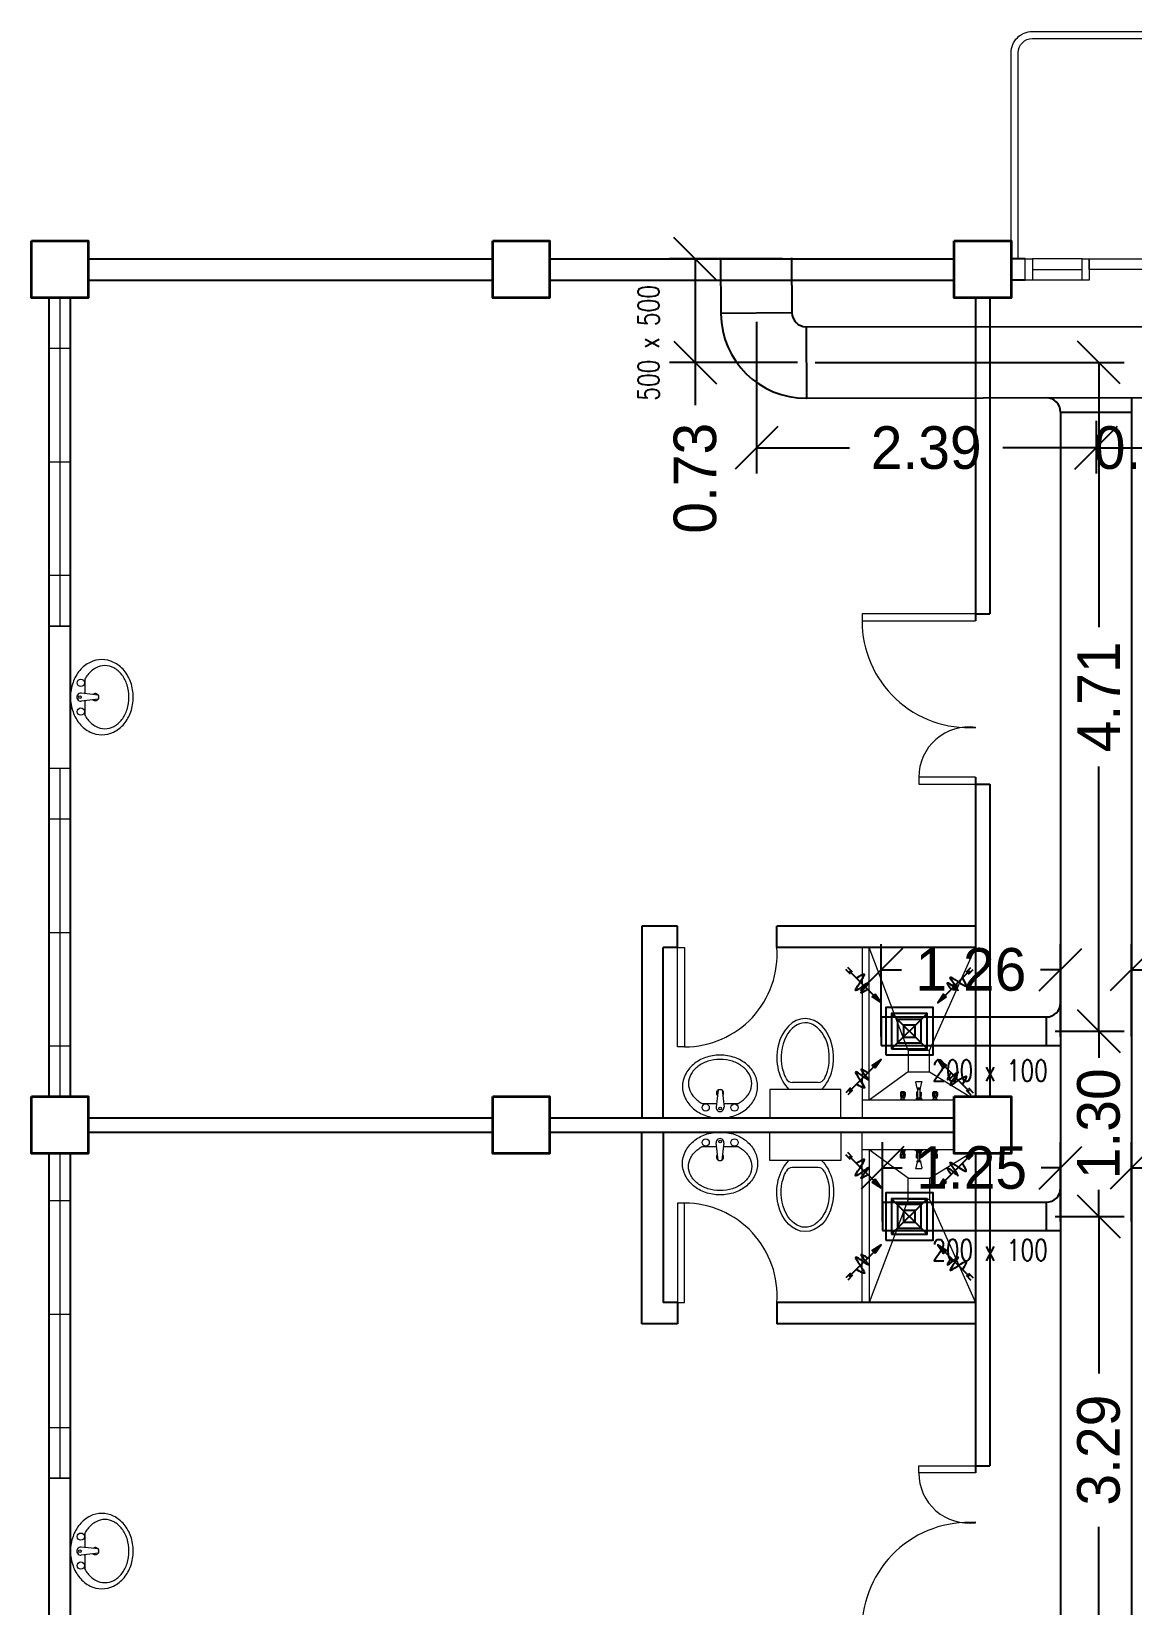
# Model space of a CAD drawing. Header units: inches. Extents: x 57 to 217, y -85 to 29.
# Drawn here: x 138.2 to 145.95, y -53.31 to -42.23 of the extents above; entities that cross this region are included whole.
import ezdxf

# ---------------------------------------------------------------- set-up
doc = ezdxf.new("R2010")
doc.units = ezdxf.units.IN
doc.header["$MEASUREMENT"] = 0
for name, color, linetype in [('AIR', 7, 'Continuous'), ('AIR-00', 8, 'Continuous'), ('AIR-03', 30, 'Continuous'), ('dimen', 7, 'Continuous'), ('ducting label', 7, 'Continuous'), ('exhaust', 7, 'Continuous')]:
    doc.layers.add(name, color=color, linetype=linetype)
doc.styles.add('Arch-Dim', font='simplex.shx', dxfattribs={"width": 0.75})
doc.dimstyles.new('Copy of dimension', dxfattribs={"dimtxt": 0.3, "dimasz": 0.3, "dimexe": 0.18, "dimexo": 0.0625, "dimgap": 0.09, "dimtad": 0, "dimzin": 0, "dimdsep": 46, "dimtxsty": 'Standard', "dimblk": 'OBLIQUE', "dimcen": 0.09, "dimclrd": 256, "dimclre": 256, "dimclrt": 256, "dimadec": 0, "dimazin": 0, "dimtfac": 1, "dimtofl": 0, "dimtmove": 0, "dimatfit": 3, "dimldrblk": 'OBLIQUE', "dimfxl": 1, "dimtolj": 1, "dimtzin": 0, "dimarcsym": 0})

# ---------------------------------------------------------------- blocks, each defined once
blk = doc.blocks.new('GRILL-C-IN')
at = {"layer": 'AIR-00', "ltscale": 3}
for p, q in [((-0.601, 0.623), (-0.651, 0.674)), ((0.601, 0.623), (0.651, 0.674)), ((-0.623, 0.601), (-0.674, 0.651)), ((-0.637, 0.637), (-0.3, 0.3)), ((0.637, 0.637), (0.3, 0.3)), ((0.623, 0.601), (0.674, 0.651)), ((-0.637, -0.637), (-0.3, -0.3)), ((0.637, -0.637), (0.3, -0.3)), ((-0.623, -0.601), (-0.674, -0.651)), ((-0.601, -0.623), (-0.651, -0.674)), ((0.601, -0.623), (0.651, -0.674)), ((0.623, -0.601), (0.674, -0.651))]:
    blk.add_line(p, q, dxfattribs=at)
at = {"layer": 'AIR-00', "color": 50}
for p, q in [((-0.188, 0.187), (0.187, -0.188)), ((0.187, 0.187), (-0.188, -0.188))]:
    blk.add_line(p, q, dxfattribs=at)
at = {"layer": 'AIR-00', "ltscale": 3}
for points in [[(-0.362, 0.393), (-0.393, 0.362), (-0.3, 0.3)], [(0.393, 0.362), (0.362, 0.393), (0.3, 0.3)], [(-0.362, -0.393), (-0.393, -0.362), (-0.3, -0.3)], [(0.393, -0.362), (0.362, -0.393), (0.3, -0.3)]]:
    blk.add_lwpolyline(points, close=True, dxfattribs=at)
at = {"layer": 'AIR-00', "color": 50}
for points in [[(-0.188, -0.188), (0.187, -0.188), (0.187, 0.187), (-0.188, 0.187)], [(-0.125, -0.125), (0.125, -0.125), (0.125, 0.125), (-0.125, 0.125)], [(-0.062, -0.062), (0.062, -0.062), (0.062, 0.062), (-0.062, 0.062)]]:
    blk.add_lwpolyline(points, close=True, dxfattribs=at)
at = {"layer": 'AIR-00', "ltscale": 3}
for points in [[(-0.441, 0.441), (-0.512, 0.404), (-0.432, 0.514), (-0.568, 0.43), (-0.477, 0.6), (-0.561, 0.561)], [(0.441, 0.441), (0.404, 0.512), (0.514, 0.432), (0.43, 0.568), (0.6, 0.477), (0.561, 0.561)], [(-0.441, -0.441), (-0.512, -0.404), (-0.432, -0.514), (-0.568, -0.43), (-0.477, -0.6), (-0.561, -0.561)], [(0.441, -0.441), (0.404, -0.512), (0.514, -0.432), (0.43, -0.568), (0.6, -0.477), (0.561, -0.561)]]:
    blk.add_spline(points, degree=3, dxfattribs=at)
for points in [[(-0.3, 0.3), (-0.362, 0.393), (-0.393, 0.362)], [(0.3, 0.3), (0.393, 0.362), (0.362, 0.393)], [(-0.3, -0.3), (-0.362, -0.393), (-0.393, -0.362)], [(0.3, -0.3), (0.393, -0.362), (0.362, -0.393)]]:
    blk.add_solid(points, dxfattribs=at)
at = {"layer": 'AIR-03', "color": 6}
blk.add_lwpolyline([(-0.25, -0.25), (0.25, -0.25), (0.25, 0.25), (-0.25, 0.25)], close=True, dxfattribs=at)
blk = doc.blocks.new('_Oblique')
at = {"color": 0, "linetype": 'ByBlock', "lineweight": -2}
blk.add_line((-0.5, -0.5), (0.5, 0.5), dxfattribs=at)
blk = doc.blocks.new('*D69')
at = {"layer": 'Defpoints', "color": 0, "transparency": 16777216}
for p in [(143.555, -43.829), (142.877, -44.56), (143.659, -44.56)]:
    blk.add_point(p, dxfattribs=at)
at = {"layer": 'dimen', "lineweight": -2, "transparency": 16777216}
for p, q in [((143.492, -43.829), (142.697, -43.829)), ((142.877, -43.829), (142.877, -44.56)), ((143.597, -44.56), (142.697, -44.56)), ((142.877, -44.56), (142.877, -44.86))]:
    blk.add_line(p, q, dxfattribs=at)
at = {"layer": 'dimen', "lineweight": -2, "transparency": 16777216, "xscale": 0.3, "yscale": 0.3, "zscale": 0.3}
for p, rotation in [((142.877, -43.829), 90), ((142.877, -44.56), 270)]:
    blk.add_blockref('_Oblique', p, dxfattribs=dict(at, rotation=rotation))
at = {"layer": 'dimen', "transparency": 16777216, "insert": (142.877, -45.375), "char_height": 0.3, "attachment_point": 5, "rotation": 90}
blk.add_mtext('\\A1;0.73', dxfattribs=at)
blk = doc.blocks.new('*D70')
at = {"layer": 'Defpoints', "color": 0, "transparency": 16777216}
for p in [(143.308, -44.211), (145.7, -44.909), (145.7, -45.161)]:
    blk.add_point(p, dxfattribs=at)
at = {"layer": 'dimen', "lineweight": -2, "transparency": 16777216}
for p, q in [((143.308, -44.274), (143.308, -45.341)), ((145.7, -44.971), (145.7, -45.341)), ((143.308, -45.161), (143.964, -45.161)), ((145.7, -45.161), (145.044, -45.161))]:
    blk.add_line(p, q, dxfattribs=at)
at = {"layer": 'dimen', "lineweight": -2, "transparency": 16777216, "xscale": 0.3, "yscale": 0.3, "zscale": 0.3, "rotation": 180}
blk.add_blockref('_Oblique', (143.308, -45.161), dxfattribs=at)
at = {"layer": 'dimen', "lineweight": -2, "transparency": 16777216, "xscale": 0.3, "yscale": 0.3, "zscale": 0.3}
blk.add_blockref('_Oblique', (145.7, -45.161), dxfattribs=at)
at = {"layer": 'dimen', "transparency": 16777216, "insert": (144.504, -45.161), "char_height": 0.3, "attachment_point": 5}
blk.add_mtext('\\A1;2.39', dxfattribs=at)
blk = doc.blocks.new('*D71')
at = {"layer": 'Defpoints', "color": 0, "transparency": 16777216}
for p in [(146.45, -44.657), (145.7, -44.909), (146.45, -45.161)]:
    blk.add_point(p, dxfattribs=at)
at = {"layer": 'dimen', "lineweight": -2, "transparency": 16777216}
for p, q in [((146.45, -44.719), (146.45, -45.341)), ((145.7, -44.971), (145.7, -45.341)), ((145.7, -45.161), (146.45, -45.161))]:
    blk.add_line(p, q, dxfattribs=at)
at = {"layer": 'dimen', "lineweight": -2, "transparency": 16777216, "xscale": 0.3, "yscale": 0.3, "zscale": 0.3, "rotation": 180}
blk.add_blockref('_Oblique', (145.7, -45.161), dxfattribs=at)
at = {"layer": 'dimen', "lineweight": -2, "transparency": 16777216, "xscale": 0.3, "yscale": 0.3, "zscale": 0.3}
blk.add_blockref('_Oblique', (146.45, -45.161), dxfattribs=at)
at = {"layer": 'dimen', "transparency": 16777216, "insert": (146.075, -45.161), "char_height": 0.3, "attachment_point": 5}
blk.add_mtext('\\A1;0.75', dxfattribs=at)
blk = doc.blocks.new('*D73')
at = {"layer": 'Defpoints', "color": 0, "transparency": 16777216}
for p in [(143.659, -44.56), (145.35, -49.268), (145.719, -49.268)]:
    blk.add_point(p, dxfattribs=at)
at = {"layer": 'dimen', "lineweight": -2, "transparency": 16777216}
for p, q in [((143.722, -44.56), (145.899, -44.56)), ((145.719, -44.56), (145.719, -46.424)), ((145.719, -49.268), (145.719, -47.404)), ((145.413, -49.268), (145.899, -49.268))]:
    blk.add_line(p, q, dxfattribs=at)
at = {"layer": 'dimen', "lineweight": -2, "transparency": 16777216, "xscale": 0.3, "yscale": 0.3, "zscale": 0.3}
for p, rotation in [((145.719, -44.56), 90), ((145.719, -49.268), 270)]:
    blk.add_blockref('_Oblique', p, dxfattribs=dict(at, rotation=rotation))
at = {"layer": 'dimen', "transparency": 16777216, "insert": (145.719, -46.914), "char_height": 0.3, "attachment_point": 5, "rotation": 90}
blk.add_mtext('\\A1;4.71', dxfattribs=at)
blk = doc.blocks.new('*D74')
at = {"layer": 'Defpoints', "color": 0, "transparency": 16777216}
for p in [(145.35, -49.268), (145.35, -50.572), (145.719, -50.572)]:
    blk.add_point(p, dxfattribs=at)
at = {"layer": 'dimen', "lineweight": -2, "transparency": 16777216}
for p, q in [((145.413, -49.268), (145.899, -49.268)), ((145.719, -49.268), (145.719, -49.455)), ((145.719, -50.572), (145.719, -50.385)), ((145.413, -50.572), (145.899, -50.572))]:
    blk.add_line(p, q, dxfattribs=at)
at = {"layer": 'dimen', "lineweight": -2, "transparency": 16777216, "xscale": 0.3, "yscale": 0.3, "zscale": 0.3}
for p, rotation in [((145.719, -49.268), 90), ((145.719, -50.572), 270)]:
    blk.add_blockref('_Oblique', p, dxfattribs=dict(at, rotation=rotation))
at = {"layer": 'dimen', "transparency": 16777216, "insert": (145.719, -49.92), "char_height": 0.3, "attachment_point": 5, "rotation": 90}
blk.add_mtext('\\A1;1.30', dxfattribs=at)
blk = doc.blocks.new('*D75')
at = {"layer": 'Defpoints', "color": 0, "transparency": 16777216}
for p in [(144.188, -48.835), (144.188, -49.368), (145.45, -49.368)]:
    blk.add_point(p, dxfattribs=at)
at = {"layer": 'dimen', "lineweight": -2, "transparency": 16777216}
for p, q in [((144.188, -49.306), (144.188, -48.655)), ((145.45, -49.306), (145.45, -48.655)), ((144.188, -48.835), (144.329, -48.835)), ((145.45, -48.835), (145.309, -48.835))]:
    blk.add_line(p, q, dxfattribs=at)
at = {"layer": 'dimen', "lineweight": -2, "transparency": 16777216, "xscale": 0.3, "yscale": 0.3, "zscale": 0.3, "rotation": 180}
blk.add_blockref('_Oblique', (144.188, -48.835), dxfattribs=at)
at = {"layer": 'dimen', "lineweight": -2, "transparency": 16777216, "xscale": 0.3, "yscale": 0.3, "zscale": 0.3}
blk.add_blockref('_Oblique', (145.45, -48.835), dxfattribs=at)
at = {"layer": 'dimen', "transparency": 16777216, "insert": (144.819, -48.835), "char_height": 0.3, "attachment_point": 5}
blk.add_mtext('\\A1;1.26', dxfattribs=at)
blk = doc.blocks.new('*D76')
at = {"layer": 'Defpoints', "color": 0, "transparency": 16777216}
for p in [(148.729, -48.835), (145.95, -49.368), (148.729, -49.368)]:
    blk.add_point(p, dxfattribs=at)
at = {"layer": 'dimen', "lineweight": -2, "transparency": 16777216}
for p, q in [((145.95, -49.306), (145.95, -48.655)), ((148.729, -49.306), (148.729, -48.655)), ((145.95, -48.835), (146.8, -48.835)), ((148.729, -48.835), (147.88, -48.835))]:
    blk.add_line(p, q, dxfattribs=at)
at = {"layer": 'dimen', "lineweight": -2, "transparency": 16777216, "xscale": 0.3, "yscale": 0.3, "zscale": 0.3, "rotation": 180}
blk.add_blockref('_Oblique', (145.95, -48.835), dxfattribs=at)
at = {"layer": 'dimen', "lineweight": -2, "transparency": 16777216, "xscale": 0.3, "yscale": 0.3, "zscale": 0.3}
blk.add_blockref('_Oblique', (148.729, -48.835), dxfattribs=at)
at = {"layer": 'dimen', "transparency": 16777216, "insert": (147.34, -48.835), "char_height": 0.3, "attachment_point": 5}
blk.add_mtext('\\A1;2.78', dxfattribs=at)
blk = doc.blocks.new('*D77')
at = {"layer": 'Defpoints', "color": 0, "transparency": 16777216}
for p in [(144.197, -50.23), (144.197, -50.672), (145.45, -50.672)]:
    blk.add_point(p, dxfattribs=at)
at = {"layer": 'dimen', "lineweight": -2, "transparency": 16777216}
for p, q in [((144.197, -50.609), (144.197, -50.05)), ((145.45, -50.609), (145.45, -50.05)), ((144.197, -50.23), (144.334, -50.23)), ((145.45, -50.23), (145.314, -50.23))]:
    blk.add_line(p, q, dxfattribs=at)
at = {"layer": 'dimen', "lineweight": -2, "transparency": 16777216, "xscale": 0.3, "yscale": 0.3, "zscale": 0.3, "rotation": 180}
blk.add_blockref('_Oblique', (144.197, -50.23), dxfattribs=at)
at = {"layer": 'dimen', "lineweight": -2, "transparency": 16777216, "xscale": 0.3, "yscale": 0.3, "zscale": 0.3}
blk.add_blockref('_Oblique', (145.45, -50.23), dxfattribs=at)
at = {"layer": 'dimen', "transparency": 16777216, "insert": (144.824, -50.23), "char_height": 0.3, "attachment_point": 5}
blk.add_mtext('\\A1;1.25', dxfattribs=at)
blk = doc.blocks.new('*D78')
at = {"layer": 'Defpoints', "color": 0, "transparency": 16777216}
for p in [(148.721, -50.23), (145.95, -50.672), (148.721, -50.672)]:
    blk.add_point(p, dxfattribs=at)
at = {"layer": 'dimen', "lineweight": -2, "transparency": 16777216}
for p, q in [((145.95, -50.609), (145.95, -50.05)), ((148.721, -50.609), (148.721, -50.05)), ((145.95, -50.23), (146.796, -50.23)), ((148.721, -50.23), (147.876, -50.23))]:
    blk.add_line(p, q, dxfattribs=at)
at = {"layer": 'dimen', "lineweight": -2, "transparency": 16777216, "xscale": 0.3, "yscale": 0.3, "zscale": 0.3, "rotation": 180}
blk.add_blockref('_Oblique', (145.95, -50.23), dxfattribs=at)
at = {"layer": 'dimen', "lineweight": -2, "transparency": 16777216, "xscale": 0.3, "yscale": 0.3, "zscale": 0.3}
blk.add_blockref('_Oblique', (148.721, -50.23), dxfattribs=at)
at = {"layer": 'dimen', "transparency": 16777216, "insert": (147.336, -50.23), "char_height": 0.3, "attachment_point": 5}
blk.add_mtext('\\A1;2.77', dxfattribs=at)
blk = doc.blocks.new('*D79')
at = {"layer": 'Defpoints', "color": 0, "transparency": 16777216}
for p in [(145.35, -50.572), (145.719, -53.865), (146.05, -53.865)]:
    blk.add_point(p, dxfattribs=at)
at = {"layer": 'dimen', "lineweight": -2, "transparency": 16777216}
for p, q in [((145.413, -50.572), (145.899, -50.572)), ((145.719, -50.572), (145.719, -51.678)), ((145.719, -53.865), (145.719, -52.758)), ((145.988, -53.865), (145.539, -53.865))]:
    blk.add_line(p, q, dxfattribs=at)
at = {"layer": 'dimen', "lineweight": -2, "transparency": 16777216, "xscale": 0.3, "yscale": 0.3, "zscale": 0.3}
for p, rotation in [((145.719, -50.572), 90), ((145.719, -53.865), 270)]:
    blk.add_blockref('_Oblique', p, dxfattribs=dict(at, rotation=rotation))
at = {"layer": 'dimen', "transparency": 16777216, "insert": (145.719, -52.218), "char_height": 0.3, "attachment_point": 5, "rotation": 90}
blk.add_mtext('\\A1;3.29', dxfattribs=at)

msp = doc.modelspace()

# ---------------------------------------------------------------- linework, layer by layer
at = {"color": 8, "linetype": 'ByBlock', "lineweight": 25}
for p, q in [((138.602, -43.829), (141.452, -43.829)), ((141.852, -43.829), (144.702, -43.829)), ((145.202, -43.829), (145.102, -43.829)), ((138.602, -43.979), (141.452, -43.979)), ((141.852, -43.979), (144.702, -43.979)), ((145.202, -43.979), (145.102, -43.979)), ((138.327, -49.729), (138.327, -44.104)), ((138.477, -49.729), (138.477, -44.104)), ((144.852, -44.104), (144.852, -46.379)), ((144.952, -44.104), (144.952, -46.329)), ((144.852, -46.329), (144.952, -46.329)), ((144.852, -47.479), (144.852, -49.729)), ((144.852, -47.529), (144.952, -47.529)), ((144.952, -47.529), (144.952, -49.729)), ((142.502, -48.529), (142.502, -49.879)), ((138.602, -49.879), (141.452, -49.879)), ((141.852, -49.879), (144.702, -49.879)), ((138.602, -49.979), (141.452, -49.979)), ((141.852, -49.979), (144.702, -49.979)), ((142.502, -51.329), (142.502, -49.979)), ((138.327, -55.729), (138.327, -50.129)), ((138.477, -55.729), (138.477, -50.129)), ((144.852, -50.129), (144.852, -52.379)), ((144.952, -50.129), (144.952, -52.329)), ((143.452, -51.179), (143.452, -51.329)), ((144.852, -52.329), (144.952, -52.329))]:
    msp.add_line(p, q, dxfattribs=at)
at = {"color": 8, "linetype": 'ByBlock', "lineweight": 13}
for p, q in [((145.602, -43.829), (145.252, -43.829)), ((145.252, -43.904), (145.602, -43.904)), ((145.602, -43.979), (145.252, -43.979))]:
    msp.add_line(p, q, dxfattribs=at)
at = {"color": 8, "linetype": 'ByBlock', "lineweight": 9}
for p, q in [((138.402, -44.104), (138.402, -46.416)), ((138.327, -45.26), (138.327, -44.46)), ((138.327, -44.46), (138.477, -44.46)), ((138.477, -44.46), (138.477, -46.06)), ((138.327, -45.26), (138.477, -45.26)), ((138.477, -46.06), (138.327, -46.06)), ((138.327, -46.416), (138.477, -46.416)), ((138.327, -47.416), (138.477, -47.416)), ((138.402, -47.416), (138.402, -49.729)), ((138.327, -48.573), (138.327, -47.773)), ((138.327, -47.773), (138.477, -47.773)), ((138.477, -47.773), (138.477, -49.373)), ((138.327, -48.573), (138.477, -48.573)), ((138.477, -49.373), (138.327, -49.373)), ((144.702, -49.754), (144.052, -49.754)), ((142.652, -49.879), (144.602, -49.879)), ((142.652, -49.979), (144.602, -49.979)), ((138.402, -50.129), (138.402, -52.416)), ((144.702, -50.104), (144.052, -50.104)), ((138.327, -51.26), (138.327, -50.46)), ((138.327, -50.46), (138.477, -50.46)), ((138.477, -50.46), (138.477, -52.06)), ((138.327, -51.26), (138.477, -51.26)), ((138.477, -52.06), (138.327, -52.06)), ((138.327, -52.416), (138.477, -52.416))]:
    msp.add_line(p, q, dxfattribs=at)
at = {"color": 8, "lineweight": 9}
for p, q in [((138.675, -46.902), (138.553, -46.889)), ((138.675, -46.931), (138.553, -46.944)), ((143.038, -49.681), (143.025, -49.803)), ((143.067, -49.681), (143.08, -49.803)), ((143.402, -49.679), (143.402, -49.879)), ((143.902, -49.679), (143.402, -49.679)), ((143.743, -49.629), (143.562, -49.629)), ((143.902, -49.879), (143.902, -49.679)), ((144.326, -49.697), (144.322, -49.699)), ((144.322, -49.699), (144.322, -49.721)), ((144.355, -49.699), (144.322, -49.699)), ((144.322, -49.721), (144.324, -49.725)), ((144.325, -49.727), (144.325, -49.732)), ((144.353, -49.732), (144.325, -49.732)), ((144.325, -49.732), (144.325, -49.735)), ((144.326, -49.695), (144.326, -49.697)), ((144.352, -49.695), (144.326, -49.695)), ((144.352, -49.697), (144.326, -49.697)), ((144.326, -49.707), (144.326, -49.72)), ((144.326, -49.721), (144.333, -49.721)), ((144.333, -49.707), (144.333, -49.719)), ((144.345, -49.707), (144.345, -49.719)), ((144.352, -49.721), (144.345, -49.721)), ((144.352, -49.695), (144.352, -49.697)), ((144.352, -49.697), (144.355, -49.699)), ((144.352, -49.707), (144.352, -49.72)), ((144.353, -49.732), (144.352, -49.735)), ((144.355, -49.721), (144.353, -49.725)), ((144.353, -49.727), (144.353, -49.732)), ((144.355, -49.699), (144.355, -49.721)), ((144.44, -49.669), (144.432, -49.627)), ((144.433, -49.622), (144.472, -49.622)), ((144.439, -49.697), (144.436, -49.699)), ((144.445, -49.699), (144.436, -49.699)), ((144.436, -49.699), (144.436, -49.721)), ((144.436, -49.721), (144.438, -49.725)), ((144.438, -49.727), (144.438, -49.732)), ((144.445, -49.732), (144.438, -49.732)), ((144.438, -49.732), (144.439, -49.735)), ((144.445, -49.695), (144.439, -49.695)), ((144.439, -49.695), (144.439, -49.697)), ((144.445, -49.697), (144.439, -49.697)), ((144.439, -49.707), (144.439, -49.72)), ((144.439, -49.721), (144.445, -49.721)), ((144.465, -49.669), (144.44, -49.669)), ((144.44, -49.669), (144.44, -49.676)), ((144.465, -49.669), (144.44, -49.669)), ((144.44, -49.676), (144.465, -49.676)), ((144.445, -49.739), (144.445, -49.676)), ((144.46, -49.676), (144.46, -49.739)), ((144.465, -49.695), (144.46, -49.695)), ((144.465, -49.697), (144.46, -49.697)), ((144.469, -49.699), (144.46, -49.699)), ((144.466, -49.721), (144.46, -49.721)), ((144.466, -49.732), (144.46, -49.732)), ((144.465, -49.669), (144.473, -49.627)), ((144.465, -49.676), (144.465, -49.669)), ((144.465, -49.695), (144.465, -49.697)), ((144.465, -49.697), (144.469, -49.699)), ((144.465, -49.707), (144.465, -49.72)), ((144.466, -49.727), (144.466, -49.732)), ((144.466, -49.732), (144.466, -49.735)), ((144.469, -49.721), (144.467, -49.725)), ((144.469, -49.699), (144.469, -49.721)), ((144.553, -49.697), (144.549, -49.699)), ((144.583, -49.699), (144.549, -49.699)), ((144.549, -49.699), (144.549, -49.721)), ((144.549, -49.721), (144.552, -49.725)), ((144.552, -49.727), (144.552, -49.732)), ((144.579, -49.695), (144.553, -49.695)), ((144.553, -49.695), (144.553, -49.697)), ((144.579, -49.697), (144.553, -49.697)), ((144.553, -49.707), (144.553, -49.72)), ((144.553, -49.721), (144.56, -49.721)), ((144.56, -49.707), (144.56, -49.72)), ((144.572, -49.707), (144.572, -49.72)), ((144.579, -49.721), (144.572, -49.721)), ((144.579, -49.695), (144.579, -49.697)), ((144.579, -49.697), (144.583, -49.699)), ((144.579, -49.707), (144.579, -49.72)), ((144.583, -49.721), (144.58, -49.725)), ((144.58, -49.727), (144.58, -49.732)), ((144.583, -49.699), (144.583, -49.721)), ((144.322, -49.753), (144.325, -49.746)), ((144.322, -49.753), (144.322, -49.754)), ((144.356, -49.753), (144.322, -49.753)), ((144.356, -49.754), (144.322, -49.754)), ((144.352, -49.735), (144.325, -49.735)), ((144.352, -49.746), (144.325, -49.746)), ((144.327, -49.746), (144.327, -49.735)), ((144.35, -49.746), (144.35, -49.735)), ((144.356, -49.753), (144.352, -49.746)), ((144.356, -49.753), (144.356, -49.754)), ((144.423, -49.754), (144.435, -49.748)), ((144.481, -49.754), (144.423, -49.754)), ((144.435, -49.739), (144.47, -49.739)), ((144.435, -49.748), (144.435, -49.739)), ((144.435, -49.748), (144.47, -49.748)), ((144.47, -49.748), (144.435, -49.748)), ((144.445, -49.735), (144.439, -49.735)), ((144.441, -49.739), (144.441, -49.735)), ((144.46, -49.739), (144.445, -49.739)), ((144.466, -49.735), (144.46, -49.735)), ((144.464, -49.739), (144.464, -49.735)), ((144.47, -49.739), (144.47, -49.748)), ((144.47, -49.748), (144.481, -49.754)), ((144.549, -49.753), (144.552, -49.746)), ((144.583, -49.753), (144.549, -49.753)), ((144.549, -49.753), (144.549, -49.754)), ((144.583, -49.754), (144.549, -49.754)), ((144.552, -49.732), (144.553, -49.735)), ((144.58, -49.732), (144.552, -49.732)), ((144.58, -49.746), (144.552, -49.746)), ((144.579, -49.735), (144.553, -49.735)), ((144.555, -49.746), (144.555, -49.735)), ((144.577, -49.746), (144.577, -49.735)), ((144.58, -49.732), (144.579, -49.735)), ((144.583, -49.753), (144.58, -49.746)), ((144.583, -49.753), (144.583, -49.754)), ((143.402, -49.879), (143.902, -49.879)), ((143.038, -50.177), (143.025, -50.055)), ((143.067, -50.177), (143.08, -50.055)), ((143.402, -50.179), (143.402, -49.979)), ((143.402, -49.979), (143.902, -49.979)), ((143.902, -49.979), (143.902, -50.179)), ((144.322, -50.105), (144.322, -50.104)), ((144.356, -50.104), (144.322, -50.104)), ((144.322, -50.105), (144.325, -50.112)), ((144.356, -50.105), (144.322, -50.105)), ((144.322, -50.137), (144.324, -50.133)), ((144.322, -50.159), (144.322, -50.137)), ((144.326, -50.161), (144.322, -50.159)), ((144.355, -50.159), (144.322, -50.159)), ((144.352, -50.112), (144.325, -50.112)), ((144.352, -50.123), (144.325, -50.123)), ((144.325, -50.126), (144.325, -50.123)), ((144.325, -50.131), (144.325, -50.126)), ((144.353, -50.126), (144.325, -50.126)), ((144.326, -50.137), (144.333, -50.137)), ((144.326, -50.15), (144.326, -50.138)), ((144.326, -50.163), (144.326, -50.161)), ((144.352, -50.161), (144.326, -50.161)), ((144.352, -50.163), (144.326, -50.163)), ((144.327, -50.112), (144.327, -50.123)), ((144.333, -50.151), (144.333, -50.138)), ((144.352, -50.137), (144.345, -50.137)), ((144.345, -50.151), (144.345, -50.138)), ((144.35, -50.112), (144.35, -50.123)), ((144.356, -50.105), (144.352, -50.112)), ((144.353, -50.126), (144.352, -50.123)), ((144.352, -50.15), (144.352, -50.138)), ((144.352, -50.161), (144.355, -50.159)), ((144.352, -50.163), (144.352, -50.161)), ((144.353, -50.131), (144.353, -50.126)), ((144.355, -50.137), (144.353, -50.133)), ((144.355, -50.159), (144.355, -50.137)), ((144.356, -50.105), (144.356, -50.104)), ((144.423, -50.104), (144.435, -50.11)), ((144.481, -50.104), (144.423, -50.104)), ((144.435, -50.11), (144.47, -50.11)), ((144.47, -50.11), (144.435, -50.11)), ((144.435, -50.11), (144.435, -50.119)), ((144.435, -50.119), (144.47, -50.119)), ((144.436, -50.137), (144.438, -50.133)), ((144.436, -50.159), (144.436, -50.137)), ((144.445, -50.159), (144.436, -50.159)), ((144.439, -50.161), (144.436, -50.159)), ((144.438, -50.126), (144.439, -50.123)), ((144.445, -50.126), (144.438, -50.126)), ((144.438, -50.131), (144.438, -50.126)), ((144.445, -50.123), (144.439, -50.123)), ((144.439, -50.137), (144.445, -50.137)), ((144.439, -50.15), (144.439, -50.138)), ((144.445, -50.161), (144.439, -50.161)), ((144.439, -50.163), (144.439, -50.161)), ((144.445, -50.163), (144.439, -50.163)), ((144.441, -50.119), (144.441, -50.123)), ((144.445, -50.119), (144.445, -50.182)), ((144.46, -50.119), (144.445, -50.119)), ((144.46, -50.182), (144.46, -50.119)), ((144.466, -50.123), (144.46, -50.123)), ((144.466, -50.126), (144.46, -50.126)), ((144.466, -50.137), (144.46, -50.137)), ((144.469, -50.159), (144.46, -50.159)), ((144.465, -50.161), (144.46, -50.161)), ((144.465, -50.163), (144.46, -50.163)), ((144.464, -50.119), (144.464, -50.123)), ((144.465, -50.15), (144.465, -50.138)), ((144.465, -50.161), (144.469, -50.159)), ((144.465, -50.163), (144.465, -50.161)), ((144.466, -50.126), (144.466, -50.123)), ((144.466, -50.131), (144.466, -50.126)), ((144.469, -50.137), (144.467, -50.133)), ((144.469, -50.159), (144.469, -50.137)), ((144.47, -50.11), (144.481, -50.104)), ((144.47, -50.119), (144.47, -50.11)), ((144.583, -50.104), (144.549, -50.104)), ((144.549, -50.105), (144.549, -50.104)), ((144.583, -50.105), (144.549, -50.105)), ((144.549, -50.105), (144.552, -50.112)), ((144.549, -50.137), (144.552, -50.133)), ((144.549, -50.159), (144.549, -50.137)), ((144.583, -50.159), (144.549, -50.159)), ((144.553, -50.161), (144.549, -50.159)), ((144.58, -50.112), (144.552, -50.112)), ((144.552, -50.126), (144.553, -50.123)), ((144.58, -50.126), (144.552, -50.126)), ((144.552, -50.131), (144.552, -50.126)), ((144.579, -50.123), (144.553, -50.123)), ((144.553, -50.137), (144.56, -50.137)), ((144.553, -50.15), (144.553, -50.138)), ((144.579, -50.161), (144.553, -50.161)), ((144.553, -50.163), (144.553, -50.161)), ((144.579, -50.163), (144.553, -50.163)), ((144.555, -50.112), (144.555, -50.123)), ((144.56, -50.151), (144.56, -50.138)), ((144.579, -50.137), (144.572, -50.137)), ((144.572, -50.151), (144.572, -50.138)), ((144.577, -50.112), (144.577, -50.123)), ((144.58, -50.126), (144.579, -50.123)), ((144.579, -50.15), (144.579, -50.138)), ((144.579, -50.161), (144.583, -50.159)), ((144.579, -50.163), (144.579, -50.161)), ((144.583, -50.105), (144.58, -50.112)), ((144.58, -50.131), (144.58, -50.126)), ((144.583, -50.137), (144.58, -50.133)), ((144.583, -50.105), (144.583, -50.104)), ((144.583, -50.159), (144.583, -50.137)), ((143.902, -50.179), (143.402, -50.179)), ((143.743, -50.229), (143.562, -50.229)), ((144.44, -50.189), (144.432, -50.231)), ((144.433, -50.236), (144.472, -50.236)), ((144.44, -50.189), (144.44, -50.182)), ((144.44, -50.182), (144.465, -50.182)), ((144.465, -50.189), (144.44, -50.189)), ((144.465, -50.189), (144.44, -50.189)), ((144.465, -50.182), (144.465, -50.189)), ((144.465, -50.189), (144.473, -50.231)), ((138.675, -52.914), (138.553, -52.901)), ((138.675, -52.943), (138.553, -52.957))]:
    msp.add_line(p, q, dxfattribs=at)
at = {"color": 8, "linetype": 'ByBlock', "lineweight": 25, "ltscale": 0.3}
for p, q in [((142.752, -48.529), (142.502, -48.529)), ((142.752, -48.679), (142.752, -48.529)), ((144.852, -48.529), (143.452, -48.529)), ((143.452, -48.679), (143.452, -48.529)), ((142.752, -48.679), (142.652, -48.679)), ((142.652, -49.879), (142.652, -48.679)), ((144.852, -48.679), (143.452, -48.679)), ((142.652, -49.979), (142.652, -51.179)), ((142.752, -51.179), (142.652, -51.179)), ((142.752, -51.179), (142.752, -51.329)), ((144.852, -51.179), (143.452, -51.179)), ((142.752, -51.329), (142.502, -51.329)), ((144.852, -51.329), (143.452, -51.329))]:
    msp.add_line(p, q, dxfattribs=at)
at = {"color": 8, "linetype": 'ByBlock', "lineweight": 9, "ltscale": 0.3}
for p, q in [((144.377, -49.404), (144.102, -48.679)), ((144.527, -49.404), (144.852, -48.679)), ((144.377, -49.554), (144.102, -49.754)), ((144.527, -49.554), (144.812, -49.729)), ((144.377, -50.304), (144.102, -50.104)), ((144.527, -50.304), (144.812, -50.129)), ((144.377, -50.454), (144.102, -51.179)), ((144.527, -50.454), (144.852, -51.179))]:
    msp.add_line(p, q, dxfattribs=at)
at = {"color": 8, "linetype": 'ByBlock', "lineweight": 9}
for points in [[(145.102, -43.829), (145.102, -42.379, -0.414214), (145.252, -42.229), (148.052, -42.229, -0.414214), (148.202, -42.379), (148.202, -43.704), (148.202, -43.054)], [(145.152, -43.829), (145.152, -42.379, -0.414214), (145.252, -42.279), (148.052, -42.279, -0.414214), (148.152, -42.379), (148.152, -43.034)]]:
    msp.add_lwpolyline(points, format="xyb", dxfattribs=at)
at = {"color": 8, "linetype": 'ByBlock', "lineweight": 35}
for points in [[(138.202, -43.704), (138.602, -43.704), (138.602, -44.104), (138.202, -44.104)], [(141.452, -43.704), (141.852, -43.704), (141.852, -44.104), (141.452, -44.104)], [(144.702, -43.704), (145.102, -43.704), (145.102, -44.104), (144.702, -44.104)], [(138.202, -49.729), (138.602, -49.729), (138.602, -50.129), (138.202, -50.129)], [(141.452, -49.729), (141.852, -49.729), (141.852, -50.129), (141.452, -50.129)], [(144.702, -49.729), (145.102, -49.729), (145.102, -50.129), (144.702, -50.129)]]:
    msp.add_lwpolyline(points, close=True, dxfattribs=at)
at = {"color": 8, "linetype": 'ByBlock', "lineweight": 13}
for points in [[(145.252, -43.829), (145.252, -43.979), (145.202, -43.979), (145.202, -43.829)], [(145.652, -43.829), (145.652, -43.979), (145.602, -43.979), (145.602, -43.829)], [(145.652, -43.829), (146.452, -43.829), (146.452, -43.904), (145.652, -43.904)]]:
    msp.add_lwpolyline(points, close=True, dxfattribs=at)
at = {"color": 8, "lineweight": 9}
for points in [[(138.327, -44.104), (138.477, -44.104), (138.477, -46.416), (138.327, -46.416)], [(138.327, -47.416), (138.477, -47.416), (138.477, -49.729), (138.327, -49.729)], [(138.327, -50.129), (138.477, -50.129), (138.477, -52.416), (138.327, -52.416)]]:
    msp.add_lwpolyline(points, close=True, dxfattribs=at)
at = {"color": 8, "lineweight": 13, "ltscale": 0.03}
for points in [[(144.852, -46.379), (144.852, -46.329), (144.052, -46.329), (144.052, -46.379)], [(144.852, -47.529), (144.852, -47.479), (144.452, -47.479), (144.452, -47.529)], [(142.752, -48.679), (142.802, -48.679), (142.802, -49.379), (142.752, -49.379)], [(142.752, -51.179), (142.802, -51.179), (142.802, -50.479), (142.752, -50.479)], [(144.852, -52.329), (144.852, -52.379), (144.452, -52.379), (144.452, -52.329)]]:
    msp.add_lwpolyline(points, close=True, dxfattribs=at)
at = {"color": 8, "lineweight": 9}
for points in [[(138.698, -47.181, 0.11576), (138.781, -47.162, 0.104047), (138.855, -47.104, 0.090875), (138.902, -47.02, 0.083344), (138.919, -46.916, 0.083344), (138.902, -46.813, 0.090875), (138.855, -46.729, 0.104047), (138.781, -46.671, 0.11576), (138.698, -46.651, 0.11576), (138.616, -46.671, 0.104047), (138.542, -46.729, 0.090875), (138.495, -46.813, 0.083344), (138.477, -46.916, 0.083344), (138.495, -47.02, 0.090875), (138.542, -47.104, 0.104047), (138.616, -47.162, 0.11576)], [(143.317, -49.658, 0.11576), (143.298, -49.575, 0.104047), (143.24, -49.502, 0.090875), (143.156, -49.454, 0.083344), (143.052, -49.437, 0.083344), (142.949, -49.454, 0.090875), (142.865, -49.502, 0.104047), (142.807, -49.575, 0.11576), (142.787, -49.658, 0.11576), (142.807, -49.74, 0.104047), (142.865, -49.814, 0.090875), (142.949, -49.862, 0.083344), (143.052, -49.879, 0.083344), (143.156, -49.862, 0.090875), (143.24, -49.814, 0.104047), (143.298, -49.74, 0.11576)], [(143.317, -50.2, -0.11576), (143.298, -50.282, -0.104047), (143.24, -50.356, -0.090875), (143.156, -50.404, -0.083344), (143.052, -50.421, -0.083344), (142.949, -50.404, -0.090875), (142.865, -50.356, -0.104047), (142.807, -50.282, -0.11576), (142.787, -50.2, -0.11576), (142.807, -50.117, -0.104047), (142.865, -50.044, -0.090875), (142.949, -49.996, -0.083344), (143.052, -49.979, -0.083344), (143.156, -49.996, -0.090875), (143.24, -50.044, -0.104047), (143.298, -50.117, -0.11576)], [(138.698, -53.194, 0.11576), (138.781, -53.175, 0.104047), (138.855, -53.116, 0.090875), (138.902, -53.032, 0.083344), (138.919, -52.929, 0.083344), (138.902, -52.825, 0.090875), (138.855, -52.742, 0.104047), (138.781, -52.683, 0.11576), (138.698, -52.664, 0.11576), (138.616, -52.683, 0.104047), (138.542, -52.742, 0.090875), (138.495, -52.825, 0.083344), (138.477, -52.929, 0.083344), (138.495, -53.032, 0.090875), (138.542, -53.116, 0.104047), (138.616, -53.175, 0.11576)]]:
    msp.add_lwpolyline(points, format="xyb", close=True, dxfattribs=at)
for points in [[(138.719, -47.139, 0.124838), (138.782, -47.123, 0.105788), (138.84, -47.074, 0.086697), (138.876, -47.004, 0.076776), (138.889, -46.916, 0.076776), (138.876, -46.829, 0.086697), (138.84, -46.759, 0.105788), (138.782, -46.71, 0.124838), (138.719, -46.694, 0.124838), (138.657, -46.71, 0.105788), (138.599, -46.759, 0.040067), (138.579, -46.79), (138.579, -46.892, 0.040067)], [(138.579, -46.941), (138.579, -47.043, 0.040067), (138.599, -47.074, 0.105788), (138.657, -47.123, 0.124838), (138.719, -47.139, 0.124838)], [(143.275, -49.637, 0.124838), (143.259, -49.574, 0.105788), (143.21, -49.517, 0.086697), (143.14, -49.48, 0.076776), (143.052, -49.467, 0.076776), (142.965, -49.48, 0.086697), (142.895, -49.517, 0.105788), (142.846, -49.574, 0.124838), (142.83, -49.637, 0.124838), (142.846, -49.7, 0.105788), (142.895, -49.757, 0.040067), (142.926, -49.777), (143.028, -49.777, 0.040067)], [(143.077, -49.777), (143.179, -49.777, 0.040067), (143.21, -49.757, 0.105788), (143.259, -49.7, 0.124838), (143.275, -49.637, 0.124838)], [(143.275, -50.221, -0.124838), (143.259, -50.284, -0.105788), (143.21, -50.341, -0.086697), (143.14, -50.377, -0.076776), (143.052, -50.391, -0.076776), (142.965, -50.377, -0.086697), (142.895, -50.341, -0.105788), (142.846, -50.284, -0.124838), (142.83, -50.221, -0.124838), (142.846, -50.158, -0.105788), (142.895, -50.101, -0.040067), (142.926, -50.081), (143.028, -50.081, -0.040067)], [(143.077, -50.081), (143.179, -50.081, -0.040067), (143.21, -50.101, -0.105788), (143.259, -50.158, -0.124838), (143.275, -50.221, -0.124838)], [(138.719, -53.151, 0.124838), (138.782, -53.136, 0.105788), (138.84, -53.086, 0.086697), (138.876, -53.017, 0.076776), (138.889, -52.929, 0.076776), (138.876, -52.841, 0.086697), (138.84, -52.772, 0.105788), (138.782, -52.722, 0.124838), (138.719, -52.706, 0.124838), (138.657, -52.722, 0.105788), (138.599, -52.772, 0.040067), (138.579, -52.802), (138.579, -52.905, 0.040067)], [(138.579, -52.953), (138.579, -53.056, 0.040067), (138.599, -53.086, 0.105788), (138.657, -53.136, 0.124838), (138.719, -53.151, 0.124838)]]:
    msp.add_lwpolyline(points, format="xyb", dxfattribs=at)
at = {"color": 8, "linetype": 'ByBlock', "lineweight": 9, "ltscale": 0.3}
for points in [[(144.102, -49.754), (144.102, -48.679), (144.052, -48.679), (144.052, -49.879), (144.052, -49.879)], [(144.102, -50.104), (144.102, -51.179), (144.052, -51.179), (144.052, -49.979), (144.052, -49.979)]]:
    msp.add_lwpolyline(points, dxfattribs=at)
at = {"color": 8, "linetype": 'ByBlock', "lineweight": 9, "ltscale": 0.03}
for points in [[(144.377, -49.554), (144.527, -49.554), (144.527, -49.404), (144.377, -49.404)], [(144.377, -50.304), (144.527, -50.304), (144.527, -50.454), (144.377, -50.454)]]:
    msp.add_lwpolyline(points, close=True, dxfattribs=at)
at = {"color": 8, "lineweight": 9}
for centre, radius in [((138.55, -46.815), 0.0255), ((138.544, -46.916), 0.0095), ((138.55, -47.018), 0.0255), ((142.951, -49.806), 0.0255), ((143.052, -49.812), 0.0095), ((143.154, -49.806), 0.0255), ((142.951, -50.052), 0.0255), ((143.052, -50.045), 0.0095), ((143.154, -50.052), 0.0255), ((138.55, -52.827), 0.0255), ((138.544, -52.929), 0.0095), ((138.55, -53.031), 0.0255)]:
    msp.add_circle(centre, radius, dxfattribs=at)
at = {"color": 8, "lineweight": 13, "ltscale": 0.03}
for centre, radius, start, end in [((144.804, -46.379), 0.752, 180, 273.6952), ((144.805, -47.479), 0.353, 82.3719, 180), ((142.802, -48.727), 0.652, 270, 4.2422), ((142.802, -51.131), 0.652, 355.7578, 90), ((144.805, -52.379), 0.353, 180, 277.6281), ((144.804, -53.479), 0.752, 86.3048, 180)]:
    msp.add_arc(centre, radius, start, end, dxfattribs=at)
at = {"color": 8, "lineweight": 9}
for centre, radius, start, end in [((138.55, -46.916), 0.028, 83.7545, 276.2455), ((138.652, -46.916), 0.025, 36.3068, 131.2022), ((138.652, -46.916), 0.025, 228.7978, 323.6932), ((138.582, -46.916), 0.0948, 351.2026, 8.7974), ((138.652, -46.916), 0.025, 341.3793, 18.6207), ((143.562, -49.579), 0.05, 208.0084, 270), ((143.743, -49.579), 0.05, 270, 331.8499), ((143.052, -49.704), 0.025, 126.3068, 221.2022), ((143.052, -49.775), 0.0948, 81.2026, 98.7974), ((143.052, -49.704), 0.025, 71.3793, 108.6207), ((143.052, -49.704), 0.025, 318.7978, 53.6932), ((143.052, -49.806), 0.028, 173.7545, 6.2455), ((143.052, -50.052), 0.028, 353.7545, 186.2455), ((143.052, -50.154), 0.025, 138.7978, 233.6932), ((143.052, -50.154), 0.025, 306.3068, 41.2022), ((143.052, -50.083), 0.0948, 261.2026, 278.7974), ((143.052, -50.154), 0.025, 251.3793, 288.6207), ((143.562, -50.279), 0.05, 90, 151.9916), ((143.743, -50.279), 0.05, 28.1501, 90), ((138.55, -52.929), 0.028, 83.7545, 276.2455), ((138.652, -52.929), 0.025, 36.3068, 131.2022), ((138.652, -52.929), 0.025, 228.7978, 323.6932), ((138.582, -52.929), 0.0948, 351.2026, 8.7974), ((138.652, -52.929), 0.025, 341.3793, 18.6207)]:
    msp.add_arc(centre, radius, start, end, dxfattribs=at)
for centre, major_axis, ratio, start_param, end_param in [((143.652, -49.454), (0, -0.275), 0.727273, 0.612555, 5.670631), ((144.313, -49.708), (0.00896, 0.00896), 1, 5.560378, 6.271464), ((144.31, -49.714), (-0.0118, 0.0118), 1, 3.273911, 3.406137), ((144.321, -49.727), (0.00268, 0.00268), 1, 5.497675, 5.991616), ((144.322, -49.72), (0.00268, 0.00268), 1, 4.870036, 5.497675), ((144.343, -49.708), (0.00738, 0.00738), 1, 1.497691, 2.282489), ((144.336, -49.719), (-0.00268, 0.00268), 1, 0.785286, 1.412925), ((144.344, -49.714), (0.00887, 0.00887), 1, 2.983721, 3.344735), ((144.339, -49.703), (-0.00268, 0.00268), 1, -1.497915, -0.073106), ((144.339, -49.722), (-0.00268, 0.00268), 1, 1.773938, 2.938226), ((144.334, -49.708), (-0.00738, 0.00738), 1, 4.000472, 4.78527), ((144.334, -49.714), (0.00887, 0.00887), 1, 4.509022, 4.870036), ((144.341, -49.719), (-0.00268, 0.00268), 1, 3.299239, 3.926878), ((144.364, -49.708), (-0.00896, 0.00896), 1, 0.011497, 0.722582), ((144.356, -49.72), (0.00268, 0.00268), 1, 2.356082, 2.983721), ((144.367, -49.714), (-0.0118, 0.0118), 1, 1.306028, 1.438253), ((144.357, -49.727), (0.00268, 0.00268), 1, 1.862141, 2.356082), ((144.435, -49.625), (0.00268, 0.00268), 1, 1.354119, 2.724181), ((144.427, -49.708), (-0.00896, 0.00896), 1, 3.989582, 4.700667), ((144.424, -49.714), (0.0118, 0.0118), 1, 4.844707, 4.976933), ((144.435, -49.727), (-0.00268, 0.00268), 1, 3.926878, 4.42082), ((144.435, -49.72), (-0.00268, 0.00268), 1, 3.299239, 3.926878), ((144.478, -49.708), (-0.00896, 0.00896), 1, 0.011497, 0.722582), ((144.469, -49.72), (-0.00268, 0.00268), 1, 0.785286, 1.412925), ((144.481, -49.714), (0.0118, 0.0118), 1, 2.876824, 3.009049), ((144.47, -49.727), (-0.00268, 0.00268), 1, 0.291344, 0.785286), ((144.54, -49.708), (0.00896, 0.00896), 1, 5.560378, 6.271464), ((144.538, -49.714), (-0.0118, 0.0118), 1, 3.273911, 3.406137), ((144.549, -49.72), (0.00268, 0.00268), 1, 4.870036, 5.497675), ((144.548, -49.727), (0.00268, 0.00268), 1, 5.497675, 5.991616), ((144.57, -49.708), (0.00738, 0.00738), 1, 1.497691, 2.282489), ((144.564, -49.72), (-0.00268, 0.00268), 1, 0.785286, 1.412925), ((144.571, -49.714), (0.00887, 0.00887), 1, 2.983721, 3.344735), ((144.566, -49.703), (-0.00268, 0.00268), 1, -1.497915, -0.073106), ((144.566, -49.722), (-0.00268, 0.00268), 1, 1.773938, 2.938226), ((144.562, -49.708), (-0.00738, 0.00738), 1, 4.000472, 4.78527), ((144.561, -49.714), (0.00887, 0.00887), 1, 4.509022, 4.870036), ((144.568, -49.72), (-0.00268, 0.00268), 1, 3.299239, 3.926878), ((144.592, -49.708), (-0.00896, 0.00896), 1, 0.011497, 0.722582), ((144.583, -49.72), (0.00268, 0.00268), 1, 2.356082, 2.983721), ((144.594, -49.714), (0.0118, 0.0118), 1, 2.876824, 3.009049), ((144.584, -49.727), (0.00268, 0.00268), 1, 1.862141, 2.356082), ((144.47, -50.233), (-0.00268, 0.00268), 1, 2.92514, 4.295202)]:
    msp.add_ellipse(centre, major_axis=major_axis, ratio=ratio, start_param=start_param, end_param=end_param, dxfattribs=at)
at = {"color": 8, "lineweight": 9, "extrusion": (-4.99074e-41, 2.88216e-41, -1)}
msp.add_ellipse((144.47, -49.625), major_axis=(0.00268, 0.00268), ratio=1, start_param=-0.216453, end_param=1.153609, dxfattribs=at)
at = {"color": 8, "lineweight": 9, "extrusion": (-4.99074e-41, -2.88216e-41, -1)}
for centre, major_axis, start_param, end_param in [((144.313, -50.15), (-0.00896, 0.00896), 2.418785, 3.129871), ((144.321, -50.131), (-0.00268, 0.00268), 2.356082, 2.850023), ((144.31, -50.144), (-0.0118, 0.0118), 1.703115, 1.83534), ((144.322, -50.138), (-0.00268, 0.00268), 1.728443, 2.356082), ((144.344, -50.144), (-0.00887, 0.00887), -0.157871, 0.203142), ((144.336, -50.138), (-0.00268, -0.00268), 0.785286, 1.412925), ((144.343, -50.15), (-0.00738, -0.00738), 6.21008, 6.994878), ((144.339, -50.155), (-0.00268, 0.00268), 3.214474, 4.639283), ((144.339, -50.136), (-0.00268, 0.00268), 0.203142, 1.36743), ((144.334, -50.144), (-0.00887, -0.00887), 2.938226, 3.299239), ((144.334, -50.15), (-0.00738, -0.00738), 4.000472, 4.78527), ((144.341, -50.138), (-0.00268, -0.00268), 3.299239, 3.926878), ((144.356, -50.138), (-0.00268, -0.00268), 0.785286, 1.412925), ((144.364, -50.15), (-0.00896, 0.00896), -1.559299, -0.848214), ((144.357, -50.131), (-0.00268, 0.00268), -1.279452, -0.785511), ((144.367, -50.144), (-0.0118, 0.0118), -0.264769, -0.132543), ((144.427, -50.15), (-0.00896, 0.00896), 2.418785, 3.129871), ((144.424, -50.144), (-0.0118, -0.0118), 3.273911, 3.406137), ((144.435, -50.131), (-0.00268, -0.00268), 3.926878, 4.42082), ((144.435, -50.138), (-0.00268, -0.00268), 3.299239, 3.926878), ((144.469, -50.138), (-0.00268, 0.00268), -0.785511, -0.157871), ((144.478, -50.15), (-0.00896, -0.00896), 0.011497, 0.722582), ((144.47, -50.131), (-0.00268, 0.00268), -1.279452, -0.785511), ((144.481, -50.144), (-0.0118, -0.0118), 1.306028, 1.438253), ((144.54, -50.15), (-0.00896, -0.00896), 3.989582, 4.700667), ((144.538, -50.144), (-0.0118, 0.0118), 1.703115, 1.83534), ((144.548, -50.131), (-0.00268, -0.00268), 3.926878, 4.42082), ((144.549, -50.138), (-0.00268, -0.00268), 3.299239, 3.926878), ((144.564, -50.138), (-0.00268, -0.00268), 0.785286, 1.412925), ((144.57, -50.15), (-0.00738, 0.00738), 4.639283, 5.424081), ((144.571, -50.144), (-0.00887, -0.00887), 1.412925, 1.773938), ((144.566, -50.136), (-0.00268, 0.00268), 0.203142, 1.36743), ((144.566, -50.155), (-0.00268, -0.00268), 4.78527, 6.21008), ((144.561, -50.144), (-0.00887, 0.00887), 1.36743, 1.728443), ((144.562, -50.15), (-0.00738, -0.00738), 4.000472, 4.78527), ((144.568, -50.138), (-0.00268, -0.00268), 3.299239, 3.926878), ((144.583, -50.138), (-0.00268, 0.00268), -0.785511, -0.157871), ((144.592, -50.15), (-0.00896, 0.00896), -1.559299, -0.848214), ((144.584, -50.131), (-0.00268, -0.00268), 0.291344, 0.785286), ((144.594, -50.144), (-0.0118, 0.0118), -0.264769, -0.132543), ((144.435, -50.233), (-0.00268, -0.00268), 6.066508, 7.43657)]:
    msp.add_ellipse(centre, major_axis=major_axis, ratio=1, start_param=start_param, end_param=end_param, dxfattribs=at)
at = {"color": 8, "lineweight": 9, "extrusion": (0, 0, -1)}
msp.add_ellipse((143.652, -50.404), major_axis=(0, 0.275), ratio=0.727273, start_param=0.612555, end_param=5.670631, dxfattribs=at)
at = {"color": 8, "lineweight": 9}
for points in [[(143.787, -49.603), (143.796, -49.586), (143.803, -49.568), (143.83, -49.477), (143.825, -49.39), (143.767, -49.258), (143.717, -49.217), (143.619, -49.203), (143.567, -49.229), (143.493, -49.34), (143.475, -49.424), (143.491, -49.538), (143.502, -49.573), (143.518, -49.602)], [(143.787, -50.255), (143.796, -50.272), (143.803, -50.29), (143.83, -50.381), (143.825, -50.468), (143.767, -50.6), (143.717, -50.641), (143.619, -50.655), (143.567, -50.629), (143.493, -50.517), (143.475, -50.434), (143.491, -50.32), (143.502, -50.285), (143.518, -50.255)]]:
    msp.add_open_spline(points, degree=3, knots=[0.937253, 0.937253, 0.937253, 0.937253, 1.185372, 1.185372, 2.113864, 2.113864, 3.042356, 3.042356, 3.970847, 3.970847, 4.899339, 4.899339, 5.346062, 5.346062, 5.346062, 5.346062], dxfattribs=at)
at = {"layer": 'exhaust'}
for p, q in [((143.055, -43.828), (143.058, -44.218)), ((143.555, -43.823), (143.558, -44.209)), ((143.558, -44.209), (143.058, -44.214)), ((143.658, -44.308), (146.15, -44.307)), ((143.658, -44.308), (143.66, -44.812)), ((143.66, -44.812), (146.15, -44.807)), ((145.95, -44.807), (145.951, -73.951)), ((145.45, -44.909), (145.451, -73.951)), ((145.45, -44.909), (145.95, -44.909)), ((144.188, -49.168), (145.35, -49.168)), ((144.188, -49.168), (144.188, -49.368)), ((145.35, -49.168), (145.35, -49.368)), ((144.188, -49.368), (145.45, -49.368)), ((144.197, -50.472), (145.35, -50.472)), ((144.197, -50.472), (144.197, -50.672)), ((145.35, -50.472), (145.35, -50.672)), ((144.197, -50.672), (145.45, -50.672))]:
    msp.add_line(p, q, dxfattribs=at)
for centre, radius, start, end in [((143.658, -44.212), 0.6, 180.5474, 270.1084), ((143.658, -44.208), 0.1, 180.5474, 270.029), ((145.35, -44.909), 0.1, 0.0004, 90.1084), ((145.35, -49.068), 0.1, 270.0004, 0.0004), ((145.35, -50.372), 0.1, 270.0004, 0.0004)]:
    msp.add_arc(centre, radius, start, end, dxfattribs=at)

# ---------------------------------------------------------------- block references
at = {"layer": 'AIR', "xscale": 0.6658363358532475, "yscale": 0.6658363358532475, "zscale": 0.6658363358532475}
for p in [(144.386, -49.268), (144.386, -50.572)]:
    msp.add_blockref('GRILL-C-IN', p, dxfattribs=at)

# ---------------------------------------------------------------- texts
at = {"layer": 'ducting label', "color": 240, "linetype": 'Continuous', "lineweight": 25, "true_color": 0xed1f24, "insert": (142.474, -44.829), "char_height": 0.15, "attachment_point": 1, "rotation": 90, "style": 'Arch-Dim'}
msp.add_mtext_dynamic_manual_height_columns('\\A1;500 x 500', width=1.19515, gutter_width=1.011, heights=[0], dxfattribs=at)
at = {"layer": 'ducting label', "color": 3, "linetype": 'Continuous', "lineweight": 25, "char_height": 0.15, "attachment_point": 1, "style": 'Arch-Dim'}
for insert in [(144.546, -49.471), (144.546, -50.734)]:
    msp.add_mtext_dynamic_manual_height_columns('\\A1;{\\C240;\\c2367469;200 x 100}', width=1.19515, gutter_width=1.011, heights=[0], dxfattribs=dict(at, insert=insert))

# ---------------------------------------------------------------- dimensions: what is measured, and where the dimension line sits
at = {"layer": 'dimen'}
for base, p1, p2, picture, middle in [((142.877, -44.56), (143.555, -43.829), (143.659, -44.56), '*D69', (142.877, -45.375)), ((145.719, -49.268), (143.659, -44.56), (145.35, -49.268), '*D73', (145.719, -46.914)), ((145.719, -50.572), (145.35, -49.268), (145.35, -50.572), '*D74', (145.719, -49.92)), ((145.719, -53.865), (145.35, -50.572), (146.05, -53.865), '*D79', (145.719, -52.218))]:
    dim = msp.add_linear_dim(base=base, p1=p1, p2=p2, angle=90, dimstyle='Copy of dimension', dxfattribs=at)
    dim.commit()
    dim.dimension.update_dxf_attribs({"geometry": picture, "text_midpoint": middle})
for base, p1, p2, picture, middle in [((145.7, -45.161), (143.308, -44.211), (145.7, -44.909), '*D70', (144.504, -45.161)), ((144.188, -48.835), (145.45, -49.368), (144.188, -49.368), '*D75', (144.819, -48.835)), ((148.729, -48.835), (145.95, -49.368), (148.729, -49.368), '*D76', (147.34, -48.835)), ((144.197, -50.23), (145.45, -50.672), (144.197, -50.672), '*D77', (144.824, -50.23)), ((148.721, -50.23), (145.95, -50.672), (148.721, -50.672), '*D78', (147.336, -50.23))]:
    dim = msp.add_linear_dim(base=base, p1=p1, p2=p2, dimstyle='Copy of dimension', dxfattribs=at)
    dim.commit()
    dim.dimension.update_dxf_attribs({"geometry": picture, "text_midpoint": middle})
dim = msp.add_linear_dim(base=(146.45, -45.161), p1=(145.7, -44.909), p2=(146.45, -44.657), dimstyle='Copy of dimension', dxfattribs=at)
dim.commit()
dim.dimension.update_dxf_attribs({"geometry": '*D71', "text_midpoint": (146.075, -45.161), "dimtype": 160})

doc.saveas('drawing.dxf')
